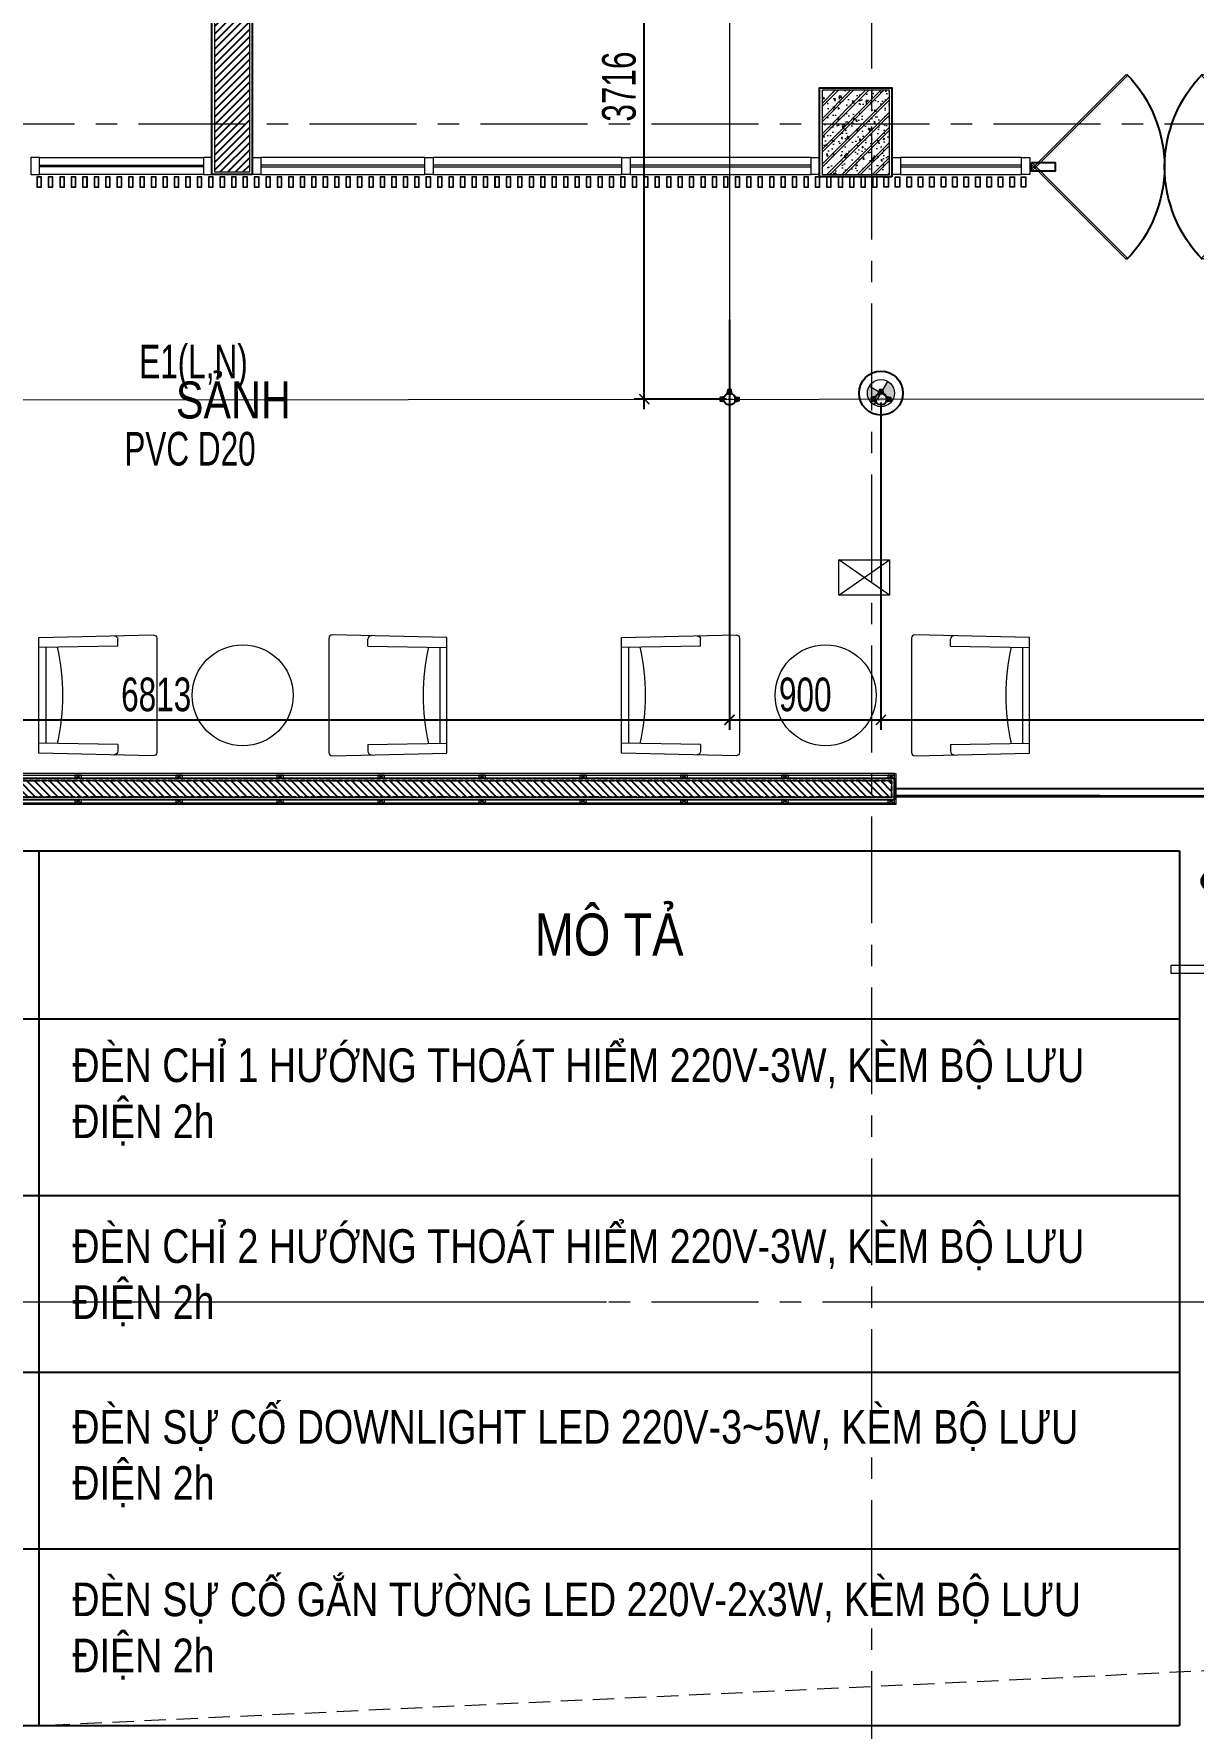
# Model space of a CAD drawing. Header units: millimetres. Extents: x -343543 to 400519, y -115663 to 104219.
# Drawn here: x -162511 to -155624, y -49534 to -39465 of the extents above; entities that cross this region are included whole.
import ezdxf
from ezdxf.xclip import XClip

# ---------------------------------------------------------------- set-up
doc = ezdxf.new("R2010")
doc.units = ezdxf.units.MM
doc.header["$XCLIPFRAME"] = 0
for name, pattern in [('XREF MAT BANG TUONG XAY$0$01.Xref _MB T2-Mai$0$$0$HIDDEN', [9.525, 6.35, -3.175]), ('XREF MAT BANG TUONG XAY$0$01.Xref _MB T2-Mai$0$HIDDEN', [9.525, 6.35, -3.175]), ('XREF MAT BANG TUONG XAY$0$CENTER', [50.8, 31.75, -6.35, 6.35, -6.35]), ('XREF MAT BANG TUONG XAY$0$HIDDEN', [0.375, 0.25, -0.125])]:
    doc.linetypes.add(name, pattern=pattern)
doc.layers.get('0').update_dxf_attribs({"color": 231, "lineweight": 0})
doc.layers.get('DefPoints').update_dxf_attribs({"color": 191})
for name, color, linetype, lineweight in [('1-INNO-E-Emergency', 1, 'EME', 5), ('A-PATT', 252, 'Continuous', 9), ('A-SYMBOLS', 10, 'Continuous', 13), ('kata_dim', 231, 'Continuous', 0), ('SME-E-COND-LTG', 51, 'Continuous', 18), ('SME-E-LTG-TEXT', 53, 'Continuous', 18), ('TEXT DIEN', 3, 'Continuous', 18), ('XREF MAT BANG TUONG XAY$0$$0$A-FINE', 8, 'Continuous', 25), ('XREF MAT BANG TUONG XAY$0$$1$A-TEXT', 8, 'Continuous', 25), ('XREF MAT BANG TUONG XAY$0$01.Xref _MB T1$0$A-WALL-INT', 8, 'Continuous', 9), ('XREF MAT BANG TUONG XAY$0$01.Xref _MB T2-Mai$0$$0$A-DOOR', 8, 'Continuous', 9), ('XREF MAT BANG TUONG XAY$0$01.Xref _MB T2-Mai$0$$0$A-HIDD', 8, 'XREF MAT BANG TUONG XAY$0$01.Xref _MB T2-Mai$0$$0$HIDDEN', 9), ('XREF MAT BANG TUONG XAY$0$01.Xref _MB T2-Mai$0$A-FURN', 8, 'Continuous', 5), ('XREF MAT BANG TUONG XAY$0$01.Xref _MB T2-Mai$0$A-HIDD', 8, 'XREF MAT BANG TUONG XAY$0$01.Xref _MB T2-Mai$0$HIDDEN', 9), ('XREF MAT BANG TUONG XAY$0$01.Xref _MB T2-Mai$0$A-PATT', 8, 'Continuous', 9), ('XREF MAT BANG TUONG XAY$0$01.Xref _MB T2-Mai$0$A-SYMBOLS', 8, 'Continuous', 13), ('XREF MAT BANG TUONG XAY$0$A-GRID', 8, 'XREF MAT BANG TUONG XAY$0$CENTER', 15), ('XREF MAT BANG TUONG XAY$0$A-WALL-INT', 8, 'Continuous', 9), ('XREF MAT BANG TUONG XAY$0$xref_IKIGAI_Cot$0$A-FNSH', 8, 'Continuous', 9), ('XREF MAT BANG TUONG XAY$0$xref_IKIGAI_Cot$0$A-PATT', 8, 'Continuous', 5)]:
    doc.layers.add(name, color=color, linetype=linetype, lineweight=lineweight)
for name, color, linetype in [('A-TEXT', 255, 'Continuous'), ('XREF MAT BANG TUONG XAY$0$A-FNSH', 8, 'Continuous'), ('XREF MAT BANG TUONG XAY$0$A-FURN', 8, 'Continuous'), ('XREF MAT BANG TUONG XAY$0$A-HIDD', 8, 'XREF MAT BANG TUONG XAY$0$HIDDEN'), ('XREF MAT BANG TUONG XAY$0$A-PATT', 8, 'Continuous'), ('ống ghen', 6, 'Continuous')]:
    doc.layers.add(name, color=color, linetype=linetype)
doc.styles.add('ROMANS1', font='vntimeh.shx', dxfattribs={"width": 0.8, "bigfont": 'bigfont.shx'})
doc.styles.add('ROMANSssss', font='vntimeh.shx', dxfattribs={"width": 0.7})
doc.styles.add('SM-DIMTEXT', font='SME.shx', dxfattribs={"width": 0.7})
doc.styles.add('SME-TEXT', font='sme.shx', dxfattribs={"width": 0.7})
doc.styles.add('VTK_Arial', font='arial.ttf', dxfattribs={"width": 0.8})
doc.styles.add('XREF MAT BANG TUONG XAY$0$Arial', font='arial.ttf', dxfattribs={"width": 0.8})
doc.linetypes.add('EME', pattern='A,2463.214661,-165.6529,["E",ROMANSssss,S=300,R=360,X=0,Y=-153.361507],-321.423057,2528.257516', length=5478.548134)
doc.dimstyles.new('SDIM-100', dxfattribs={"dimscale": 100, "dimtxt": 2, "dimasz": 0.6, "dimexe": 0.6, "dimexo": 0.2, "dimgap": 0.5, "dimtad": 1, "dimdec": 0, "dimzin": 12, "dimtxsty": 'SM-DIMTEXT', "dimblk": 'ARCHTICK', "dimblk1": 'ARCHTICK', "dimblk2": 'ARCHTICK', "dimcen": 0.12, "dimdle": 0.6, "dimclrd": 7, "dimclre": 8, "dimadec": 0, "dimazin": 3, "dimtfac": 2, "dimtix": 1, "dimtmove": 1, "dimatfit": 3, "dimfxl": 1, "dimtzin": 0, "dimarcsym": 1})

# ---------------------------------------------------------------- blocks, each defined once
blk = doc.blocks.new('XREF MAT BANG TUONG XAY$0$xref_IKIGAI_Cot')
at = {"layer": 'XREF MAT BANG TUONG XAY$0$xref_IKIGAI_Cot$0$A-PATT'}
h = blk.add_hatch(dxfattribs=at)
h.set_pattern_fill('BT-01', color=8, scale=15, angle=180, pattern_type=2)
h.set_pattern_definition([(230, (23725, -40080), (-107.59, 9.413), [11.25, -123.75]), (175, (23725, -40080), (20.813, -112.83), [9, -99]), (280.45, (23716.04, -40079.22), (-86.776, -103.416), [9.56, -105.171]), (226.184, (23725, -40110), (-160.086, 24.83), [16.875, -185.625]), (276.636, (23711.66, -40107.93), (-140.2, -146.12), [14.34, -157.757]), (171.184, (23725, -40110), (-140.2, -146.12), [13.5, -148.5]), (201, (23710, -40102.5), (-89.536, 60.393), [11.25, -123.75]), (146, (23710, -40102.5), (-36.497, -108.773), [9, -99]), (251.45, (23702.54, -40097.47), (-126.033, -48.38), [9.56, -105.171]), (217.5, (23725, -40080), (-1.824, -49.934), [0, -97.8, 0, -100.5, 0, -99.375]), (187.5, (23725, -40080), (-39.4604, -59.162), [0, -57.3, 0, -95.55, 0, -37.875]), (147.5, (23758.45, -40080), (-80.0734, 3.3832), [0, -37.5, 0, -117, 0, -155.25]), (137.5, (23773.45, -40080), (-87.478, -15.016), [0, -48.75, 0, -77.7, 0, -110.25]), (225, (23725, -40080), (45.078, -45.078), []), (225, (23725, -40098.375), (45.078, -45.078), [])])
h.paths.add_polyline_path([(23905, -39800), (23505, -39800), (23505, -40300), (23905, -40300)])
at = {"layer": 'XREF MAT BANG TUONG XAY$0$A-GRID', "color": 8, "ltscale": 20}
for points in [[(23800, -53895), (23800, -27075.6)], [(-2907.5, -40000), (42750, -40000)], [(-2907.5, -44000), (42750, -44000)], [(-2907.5, -47000), (42750, -47000)]]:
    blk.add_lwpolyline(points, dxfattribs=at)
at = {"layer": 'XREF MAT BANG TUONG XAY$0$xref_IKIGAI_Cot$0$A-FNSH', "color": 8}
for p, q in [((23905, -42800), (23605, -42590)), ((23605, -42800), (23905, -42590))]:
    blk.add_line(p, q, dxfattribs=at)
for points in [[(23905, -39800), (23505, -39800), (23505, -40300), (23905, -40300)], [(23905, -42800), (23605, -42800), (23605, -42590), (23905, -42590)]]:
    blk.add_lwpolyline(points, close=True, dxfattribs=at)
blk = doc.blocks.new('XREF MAT BANG TUONG XAY$0$01.Xref _MB T2-Mai$0$thang bo T2')
at = {"layer": 'XREF MAT BANG TUONG XAY$0$01.Xref _MB T2-Mai$0$A-PATT'}
h = blk.add_hatch(color=8, dxfattribs=at)
h.dxf.hatch_style = 1
edge = h.paths.add_edge_path()
edge.add_arc((5250, -400), 50, 0, 360)
at = {"layer": 'XREF MAT BANG TUONG XAY$0$01.Xref _MB T2-Mai$0$A-FURN', "color": 8}
for p, q in [((1050, 1220), (-50, 1220)), ((-50, 1220), (-50, 400)), ((0, 1220), (0, -950)), ((1050, 1220), (1050, 100)), ((1050, 940), (0, 940)), ((1050, 660), (0, 660)), ((1050, 380), (0, 380)), ((-50, 0), (-50, -950)), ((1050, 100), (0, 100))]:
    blk.add_line(p, q, dxfattribs=at)
at = {"layer": 'XREF MAT BANG TUONG XAY$0$01.Xref _MB T2-Mai$0$A-FURN', "color": 8, "elevation": 0}
for points in [[(1050, -900), (1050, 100)], [(5250, -900), (5250, 100), (1050, 100)], [(1330, -900), (1330, 100)], [(1610, -900), (1610, 100)], [(1890, -900), (1890, 100)], [(2170, -900), (2170, 100)], [(3010, -900), (3010, 100)], [(3290, -900), (3290, 100)], [(3570, -900), (3570, 100)], [(3850, -900), (3850, 100)], [(4130, -900), (4130, 100)], [(4410, -900), (4410, 100)], [(4690, -900), (4690, 100)], [(4970, -900), (4970, 100)], [(-190, -950), (5475, -950), (5475, -900), (0, -900)]]:
    blk.add_lwpolyline(points, dxfattribs=at)
at = {"layer": 'XREF MAT BANG TUONG XAY$0$01.Xref _MB T2-Mai$0$A-PATT', "color": 8, "ltscale": 500}
blk.add_circle((5250, -400), 50, dxfattribs=at)
at = {"layer": 'XREF MAT BANG TUONG XAY$0$01.Xref _MB T2-Mai$0$A-SYMBOLS', "color": 8, "ltscale": 500, "elevation": 0}
for points in [[(0, 940), (525, 1220), (1050, 940)], [(5250, -400), (525, -400), (525, 1220)]]:
    blk.add_lwpolyline(points, dxfattribs=at)
blk = doc.blocks.new('XREF MAT BANG TUONG XAY$0$NDFGNBV')
at = {"layer": 'XREF MAT BANG TUONG XAY$0$01.Xref _MB T1$0$A-WALL-INT', "color": 8}
blk.add_lwpolyline([(-20, -10), (20, -10), (20, 10), (-20, 10)], close=True, dxfattribs=at)
for points in [[(-20, 10), (20, -10)], [(20, 10), (-20, -10)]]:
    blk.add_lwpolyline(points, dxfattribs=at)
blk = doc.blocks.new('XREF MAT BANG TUONG XAY$0$nnnbvnfg')
at = {"layer": 'XREF MAT BANG TUONG XAY$0$01.Xref _MB T1$0$A-WALL-INT', "color": 8}
for points in [[(-14, -30), (14, -30), (14, 30), (-14, 30)], [(-12, -28), (12, -28), (12, 28), (-12, 28)]]:
    blk.add_lwpolyline(points, close=True, dxfattribs=at)
blk = doc.blocks.new('XREF MAT BANG TUONG XAY$0$nnrgnbnnrg')
at = {"layer": 'XREF MAT BANG TUONG XAY$0$01.Xref _MB T2-Mai$0$$0$A-DOOR', "color": 8}
for points in [[(-781, -163), (-215, 403), (-208, 396), (-774, -170)], [(809, -163), (243, 403), (236, 396), (802, -170)], [(-5636, -190), (-5586, -190), (-5586, -90), (-5636, -90)], [(-5586, -90), (-4436, -90), (-4436, -190), (-5586, -190)], [(-4436, -190), (-4386, -190), (-4386, -90), (-4436, -90)], [(-4386, -90), (-3236, -90), (-3236, -190), (-4386, -190)], [(-3236, -190), (-3186, -190), (-3186, -90), (-3236, -90)], [(-3186, -90), (-2036, -90), (-2036, -190), (-3186, -190)], [(-2036, -190), (-1986, -190), (-1986, -90), (-2036, -90)], [(-1986, -90), (-836, -90), (-836, -190), (-1986, -190)], [(-836, -190), (-786, -190), (-786, -90), (-836, -90)], [(814, -190), (864, -190), (864, -90), (814, -90)], [(864, -90), (1584, -90), (1584, -190), (864, -190)], [(1584, -190), (1634, -190), (1634, -90), (1584, -90)], [(-5586, -135), (-4436, -135), (-4436, -145), (-5586, -145)], [(-4386, -135), (-3236, -135), (-3236, -145), (-4386, -145)], [(-3186, -135), (-2036, -135), (-2036, -145), (-3186, -145)], [(-1986, -135), (-836, -135), (-836, -145), (-1986, -145)], [(-781, -127), (-215, -693), (-208, -686), (-774, -120)], [(809, -127), (243, -693), (236, -686), (802, -120)], [(864, -135), (1584, -135), (1584, -145), (864, -145)]]:
    blk.add_lwpolyline(points, close=True, dxfattribs=at)
at = {"layer": 'XREF MAT BANG TUONG XAY$0$A-FURN', "color": 8}
for points in [[(-776, -120), (-635, -120), (-635, -170), (-776, -170)], [(804, -120), (664, -120), (664, -170), (804, -170)]]:
    blk.add_lwpolyline(points, close=True, dxfattribs=at)
blk.add_circle((-756, -145), 10, dxfattribs=at)
for centre, start, end in [((-786, -150), 0.3581, 44.092), ((814, -150), 135.908, 179.6419), ((-786, -140), 315.908, 359.6419), ((814, -140), 180.3581, 224.092)]:
    blk.add_arc(centre, 800, start, end, dxfattribs=at)
blk = doc.blocks.new('*U259')
at = {"layer": 'XREF MAT BANG TUONG XAY$0$A-PATT'}
h = blk.add_hatch(dxfattribs=at)
h.set_pattern_fill('ANSI31', color=8, scale=10)
h.set_pattern_definition([(45, (45121.79, -11293.564), (-22.45064, 22.45064), [])])
h.paths.add_polyline_path([(-39, 48), (9636, 48), (9636, -162), (-39, -162)])
at = {"layer": 'XREF MAT BANG TUONG XAY$0$A-WALL-INT', "color": 8}
blk.add_lwpolyline([(-39, 48), (9636, 48), (9636, -162), (-39, -162)], close=True, dxfattribs=at)
blk = doc.blocks.new('*U261')
at = {"layer": 'XREF MAT BANG TUONG XAY$0$A-PATT'}
h = blk.add_hatch(dxfattribs=at)
h.set_pattern_fill('ANSI31', color=8, scale=10)
h.set_pattern_definition([(45, (43286.782, -11178.564), (-22.45064, 22.45064), [])])
h.paths.add_polyline_path([(-39, 48), (7801, 48), (7801, -48), (-39, -48)])
at = {"layer": 'XREF MAT BANG TUONG XAY$0$A-WALL-INT', "color": 8}
blk.add_lwpolyline([(-39, 48), (7801, 48), (7801, -48), (-39, -48)], close=True, dxfattribs=at)
blk = doc.blocks.new('XREF MAT BANG NOI THAT$0$YLD.Studio-05-90')
at = {"color": 8}
for p, q in [((-293, 231), (-284, 700)), ((-285, 659), (285, 659)), ((292, 231), (284, 700)), ((-293, 231), (-333, 231)), ((292, 231), (332, 231))]:
    blk.add_line(p, q, dxfattribs=at)
blk.add_lwpolyline([(-340, 0), (340, 0, 0.420818), (360, 20), (344, 700), (-344, 700), (-360, 20, 0.420818)], format="xyb", close=True, dxfattribs=at)
for centre, radius, start, end in [((0, 1880), 1320, 257.4725, 282.5152), ((-332, 253), 22.1, 178.8252, 267.0109), ((331, 253), 22.1, 272.9891, 1.1748)]:
    blk.add_arc(centre, radius, start, end, dxfattribs=at)
blk = doc.blocks.new('XREF MAT BANG NOI THAT')
at = {"color": 8}
for centre in [(20063, -43396), (23526, -43396)]:
    blk.add_circle(centre, 300, dxfattribs=at)
at = {"color": 8, "xscale": -1.000000000000001, "rotation": 90}
for p in [(19552, -43396), (23014, -43396)]:
    blk.add_blockref('XREF MAT BANG NOI THAT$0$YLD.Studio-05-90', p, dxfattribs=at)
at = {"color": 8, "rotation": 270}
for p in [(20575, -43396), (24037, -43396)]:
    blk.add_blockref('XREF MAT BANG NOI THAT$0$YLD.Studio-05-90', p, dxfattribs=at)
blk = doc.blocks.new('01.Xref _MB T1')
at = {"layer": 'XREF MAT BANG TUONG XAY$0$$0$A-FINE', "color": 8, "elevation": 0}
blk.add_lwpolyline([(23943.99202, -43990.36564), (30004.99214, -44000.00001), (30004.99252, -42880.00008), (31104.99054, -42880.00008), (31104.99214, -43685.00003)], dxfattribs=at)
at = {"layer": 'XREF MAT BANG TUONG XAY$0$01.Xref _MB T1$0$A-WALL-INT', "color": 8}
for points in [[(16064.9994, -43870.00001), (23934.99202, -43870.00001), (23934.99202, -43861.00001), (16064.9994, -43861.00001)], [(23934.99202, -44044.00001), (23934.99202, -43861.00001), (23943.99202, -43861.00001), (23943.99202, -44044.00001)], [(16064.9994, -44035.00001), (23934.99202, -44035.00001), (23934.99202, -44044.00001), (16064.9994, -44044.00001)]]:
    blk.add_lwpolyline(points, close=True, dxfattribs=at)
at = {"layer": 'XREF MAT BANG TUONG XAY$0$01.Xref _MB T2-Mai$0$$0$A-DOOR', "color": 8}
for points in [[(18804.99078, -40300.00001), (18854.99078, -40300.00001), (18854.99078, -40200.00001), (18804.99078, -40200.00001)], [(18854.99078, -40200.00001), (19829.99048, -40200.00001), (19829.99048, -40300.00001), (18854.99078, -40300.00001)], [(18854.99078, -40245.00001), (19829.99048, -40245.00001), (19829.99048, -40255.00001), (18854.99078, -40255.00001)], [(19829.99048, -40300.00001), (19879.99048, -40300.00001), (19879.99048, -40200.00001), (19829.99048, -40200.00001)], [(20169.99048, -40300.00001), (20119.99048, -40300.00001), (20119.99048, -40200.00001), (20169.99048, -40200.00001)], [(21144.99017, -40200.00001), (20169.99048, -40200.00001), (20169.99048, -40300.00001), (21144.99017, -40300.00001)], [(21144.99017, -40245.00001), (20169.99048, -40245.00001), (20169.99048, -40255.00001), (21144.99017, -40255.00001)], [(21194.99017, -40300.00001), (21144.99017, -40300.00001), (21144.99017, -40200.00001), (21194.99017, -40200.00001)], [(22314.99017, -40200.00001), (21194.99017, -40200.00001), (21194.99017, -40300.00001), (22314.99017, -40300.00001)], [(22314.99017, -40245.00001), (21194.99017, -40245.00001), (21194.99017, -40255.00001), (22314.99017, -40255.00001)], [(22364.99017, -40300.00001), (22314.99017, -40300.00001), (22314.99017, -40200.00001), (22364.99017, -40200.00001)], [(23439.99017, -40200.00001), (22364.99017, -40200.00001), (22364.99017, -40300.00001), (23439.99017, -40300.00001)], [(23439.99017, -40245.00001), (22364.99017, -40245.00001), (22364.99017, -40255.00001), (23439.99017, -40255.00001)], [(23489.99017, -40300.00001), (23439.99017, -40300.00001), (23439.99017, -40200.00001), (23489.99017, -40200.00001)]]:
    blk.add_lwpolyline(points, close=True, dxfattribs=at)
at = {"layer": 'XREF MAT BANG TUONG XAY$0$01.Xref _MB T2-Mai$0$$0$A-HIDD', "color": 8, "ltscale": 20}
blk.add_lwpolyline([(8633.32078, -49999.99995), (28100.18118, -49083.66006), (31366.67167, -46045.00084)], dxfattribs=at)
at = {"layer": 'XREF MAT BANG TUONG XAY$0$01.Xref _MB T2-Mai$0$A-HIDD', "color": 8, "ltscale": 500}
blk.add_lwpolyline([(0.00011, -47000.00005), (39999.99073, -47000.00005), (39999.99073, -30600.00246), (0.00011, -30600.00246)], close=True, dxfattribs=at)
at = {"layer": 'XREF MAT BANG TUONG XAY$0$A-FNSH', "color": 8}
for points in [[(20119.99048, -40300.00001), (19879.99048, -40300.00001), (19879.99048, -30594.9999), (20119.99047, -30594.9999)], [(23919.99208, -40315.00001), (23489.99208, -40315.00001), (23489.99208, -39785.00001), (23919.99208, -39785.00001)]]:
    blk.add_lwpolyline(points, close=True, dxfattribs=at)
at = {"layer": 'XREF MAT BANG TUONG XAY$0$A-FURN', "color": 8}
blk.add_lwpolyline([(16064.9994, -44015.00001), (23934.99202, -44015.00001), (23934.99202, -43890.00001), (16064.9994, -43890.00001)], close=True, dxfattribs=at)
at = {"layer": 'XREF MAT BANG TUONG XAY$0$A-FURN', "color": 8, "elevation": 0}
blk.add_lwpolyline([(23934.99202, -43950.00055), (30004.99214, -43950.00055), (30004.99214, -44000.00055), (23943.99202, -44000.00055), (23943.99202, -43950.00055)], dxfattribs=at)
at = {"layer": 'XREF MAT BANG TUONG XAY$0$A-HIDD', "color": 8, "ltscale": 100}
blk.add_lwpolyline([(16079.9994, -44000.00001), (23919.99202, -44000.00001), (23919.99202, -43905.00001), (16079.9994, -43905.00001)], close=True, dxfattribs=at)
at = {"color": 8}
ref = blk.add_blockref('XREF MAT BANG TUONG XAY$0$xref_IKIGAI_Cot', (-0.00927, -0.00001), dxfattribs=at)
XClip(ref).set_block_clipping_path([(-5181.1494167775, -58156.1251844964), (44638.3275875031, -24933.2650512661)])
at = {"layer": 'XREF MAT BANG TUONG XAY$0$01.Xref _MB T2-Mai$0$A-SYMBOLS', "color": 8, "xscale": -1}
blk.add_blockref('XREF MAT BANG TUONG XAY$0$01.Xref _MB T2-Mai$0$thang bo T2', (31054.99214, -44100), dxfattribs=at)
at = {"layer": 'XREF MAT BANG TUONG XAY$0$A-FURN', "color": 8, "xscale": -1, "rotation": 270}
blk.add_blockref('*U259', (20057.49048, -40246.30159), dxfattribs=at)
at = {"layer": 'XREF MAT BANG TUONG XAY$0$A-FURN', "color": 8, "xscale": -1}
for name, p in [('XREF MAT BANG TUONG XAY$0$nnrgnbnnrg', (25554.16454, -40110.00001)), ('XREF MAT BANG TUONG XAY$0$nnnbvnfg', (23885.99078, -40345.00001)), ('XREF MAT BANG TUONG XAY$0$nnnbvnfg', (23953.99078, -40345.00001)), ('XREF MAT BANG TUONG XAY$0$nnnbvnfg', (24021.99078, -40345.00001)), ('XREF MAT BANG TUONG XAY$0$nnnbvnfg', (24089.99078, -40345.00001)), ('XREF MAT BANG TUONG XAY$0$nnnbvnfg', (24157.99078, -40345.00001)), ('XREF MAT BANG TUONG XAY$0$nnnbvnfg', (24225.99078, -40345.00001)), ('XREF MAT BANG TUONG XAY$0$nnnbvnfg', (24293.99078, -40345.00001)), ('XREF MAT BANG TUONG XAY$0$nnnbvnfg', (24361.99078, -40345.00001)), ('XREF MAT BANG TUONG XAY$0$nnnbvnfg', (24429.99078, -40345.00001)), ('XREF MAT BANG TUONG XAY$0$nnnbvnfg', (24497.99078, -40345.00001)), ('XREF MAT BANG TUONG XAY$0$nnnbvnfg', (24565.99078, -40345.00001)), ('XREF MAT BANG TUONG XAY$0$nnnbvnfg', (24633.99078, -40345.00001)), ('XREF MAT BANG TUONG XAY$0$nnnbvnfg', (24701.99078, -40345.00001)), ('*U261', (23881.29371, -43952.50001))]:
    blk.add_blockref(name, p, dxfattribs=at)
at = {"layer": 'XREF MAT BANG TUONG XAY$0$A-FURN', "color": 8}
for name, p in [('XREF MAT BANG TUONG XAY$0$nnnbvnfg', (18853.99078, -40345.00001)), ('XREF MAT BANG TUONG XAY$0$nnnbvnfg', (18921.99078, -40345.00001)), ('XREF MAT BANG TUONG XAY$0$nnnbvnfg', (18989.99078, -40345.00001)), ('XREF MAT BANG TUONG XAY$0$nnnbvnfg', (19057.99078, -40345.00001)), ('XREF MAT BANG TUONG XAY$0$nnnbvnfg', (19125.99078, -40345.00001)), ('XREF MAT BANG TUONG XAY$0$nnnbvnfg', (19193.99078, -40345.00001)), ('XREF MAT BANG TUONG XAY$0$nnnbvnfg', (19261.99078, -40345.00001)), ('XREF MAT BANG TUONG XAY$0$nnnbvnfg', (19329.99078, -40345.00001)), ('XREF MAT BANG TUONG XAY$0$nnnbvnfg', (19397.99078, -40345.00001)), ('XREF MAT BANG TUONG XAY$0$nnnbvnfg', (19465.99078, -40345.00001)), ('XREF MAT BANG TUONG XAY$0$nnnbvnfg', (19533.99078, -40345.00001)), ('XREF MAT BANG TUONG XAY$0$nnnbvnfg', (19533.99078, -40345.00001)), ('XREF MAT BANG TUONG XAY$0$nnnbvnfg', (19601.99078, -40345.00001)), ('XREF MAT BANG TUONG XAY$0$nnnbvnfg', (19669.99078, -40345.00001)), ('XREF MAT BANG TUONG XAY$0$nnnbvnfg', (19737.99078, -40345.00001)), ('XREF MAT BANG TUONG XAY$0$nnnbvnfg', (19805.99078, -40345.00001)), ('XREF MAT BANG TUONG XAY$0$nnnbvnfg', (19873.99078, -40345.00001)), ('XREF MAT BANG TUONG XAY$0$nnnbvnfg', (19941.99078, -40345.00001)), ('XREF MAT BANG TUONG XAY$0$nnnbvnfg', (20009.99078, -40345.00001)), ('XREF MAT BANG TUONG XAY$0$nnnbvnfg', (20077.99078, -40345.00001)), ('XREF MAT BANG TUONG XAY$0$nnnbvnfg', (20145.99078, -40345.00001)), ('XREF MAT BANG TUONG XAY$0$nnnbvnfg', (20213.99078, -40345.00001)), ('XREF MAT BANG TUONG XAY$0$nnnbvnfg', (20281.99078, -40345.00001)), ('XREF MAT BANG TUONG XAY$0$nnnbvnfg', (20349.99078, -40345.00001)), ('XREF MAT BANG TUONG XAY$0$nnnbvnfg', (20417.99078, -40345.00001)), ('XREF MAT BANG TUONG XAY$0$nnnbvnfg', (20485.99078, -40345.00001)), ('XREF MAT BANG TUONG XAY$0$nnnbvnfg', (20553.99078, -40345.00001)), ('XREF MAT BANG TUONG XAY$0$nnnbvnfg', (20621.99078, -40345.00001)), ('XREF MAT BANG TUONG XAY$0$nnnbvnfg', (20689.99078, -40345.00001)), ('XREF MAT BANG TUONG XAY$0$nnnbvnfg', (20757.99078, -40345.00001)), ('XREF MAT BANG TUONG XAY$0$nnnbvnfg', (20825.99078, -40345.00001)), ('XREF MAT BANG TUONG XAY$0$nnnbvnfg', (20893.99078, -40345.00001)), ('XREF MAT BANG TUONG XAY$0$nnnbvnfg', (20961.99078, -40345.00001)), ('XREF MAT BANG TUONG XAY$0$nnnbvnfg', (21029.99078, -40345.00001)), ('XREF MAT BANG TUONG XAY$0$nnnbvnfg', (21097.99078, -40345.00001)), ('XREF MAT BANG TUONG XAY$0$nnnbvnfg', (21165.99078, -40345.00001)), ('XREF MAT BANG TUONG XAY$0$nnnbvnfg', (21233.99078, -40345.00001)), ('XREF MAT BANG TUONG XAY$0$nnnbvnfg', (21301.99078, -40345.00001)), ('XREF MAT BANG TUONG XAY$0$nnnbvnfg', (21301.99078, -40345.00001)), ('XREF MAT BANG TUONG XAY$0$nnnbvnfg', (21369.99078, -40345.00001)), ('XREF MAT BANG TUONG XAY$0$nnnbvnfg', (21437.99078, -40345.00001)), ('XREF MAT BANG TUONG XAY$0$nnnbvnfg', (21505.99078, -40345.00001)), ('XREF MAT BANG TUONG XAY$0$nnnbvnfg', (21573.99078, -40345.00001)), ('XREF MAT BANG TUONG XAY$0$nnnbvnfg', (21641.99078, -40345.00001)), ('XREF MAT BANG TUONG XAY$0$nnnbvnfg', (21709.99078, -40345.00001)), ('XREF MAT BANG TUONG XAY$0$nnnbvnfg', (21777.99078, -40345.00001)), ('XREF MAT BANG TUONG XAY$0$nnnbvnfg', (21845.99078, -40345.00001)), ('XREF MAT BANG TUONG XAY$0$nnnbvnfg', (21913.99078, -40345.00001)), ('XREF MAT BANG TUONG XAY$0$nnnbvnfg', (21981.99078, -40345.00001)), ('XREF MAT BANG TUONG XAY$0$nnnbvnfg', (22049.99078, -40345.00001)), ('XREF MAT BANG TUONG XAY$0$nnnbvnfg', (22117.99078, -40345.00001)), ('XREF MAT BANG TUONG XAY$0$nnnbvnfg', (22185.99078, -40345.00001)), ('XREF MAT BANG TUONG XAY$0$nnnbvnfg', (22253.99078, -40345.00001)), ('XREF MAT BANG TUONG XAY$0$nnnbvnfg', (22321.99078, -40345.00001)), ('XREF MAT BANG TUONG XAY$0$nnnbvnfg', (22389.99078, -40345.00001)), ('XREF MAT BANG TUONG XAY$0$nnnbvnfg', (22457.99078, -40345.00001)), ('XREF MAT BANG TUONG XAY$0$nnnbvnfg', (22525.99078, -40345.00001)), ('XREF MAT BANG TUONG XAY$0$nnnbvnfg', (22593.99078, -40345.00001)), ('XREF MAT BANG TUONG XAY$0$nnnbvnfg', (22661.99078, -40345.00001)), ('XREF MAT BANG TUONG XAY$0$nnnbvnfg', (22729.99078, -40345.00001)), ('XREF MAT BANG TUONG XAY$0$nnnbvnfg', (22797.99078, -40345.00001)), ('XREF MAT BANG TUONG XAY$0$nnnbvnfg', (22865.99078, -40345.00001)), ('XREF MAT BANG TUONG XAY$0$nnnbvnfg', (22933.99078, -40345.00001)), ('XREF MAT BANG TUONG XAY$0$nnnbvnfg', (23001.99078, -40345.00001)), ('XREF MAT BANG TUONG XAY$0$nnnbvnfg', (23069.99078, -40345.00001)), ('XREF MAT BANG TUONG XAY$0$nnnbvnfg', (23069.99078, -40345.00001)), ('XREF MAT BANG TUONG XAY$0$nnnbvnfg', (23137.99078, -40345.00001)), ('XREF MAT BANG TUONG XAY$0$nnnbvnfg', (23205.99078, -40345.00001)), ('XREF MAT BANG TUONG XAY$0$nnnbvnfg', (23273.99078, -40345.00001)), ('XREF MAT BANG TUONG XAY$0$nnnbvnfg', (23341.99078, -40345.00001)), ('XREF MAT BANG TUONG XAY$0$nnnbvnfg', (23409.99078, -40345.00001)), ('XREF MAT BANG TUONG XAY$0$nnnbvnfg', (23477.99078, -40345.00001)), ('XREF MAT BANG TUONG XAY$0$nnnbvnfg', (23545.99078, -40345.00001)), ('XREF MAT BANG TUONG XAY$0$nnnbvnfg', (23613.99078, -40345.00001)), ('XREF MAT BANG TUONG XAY$0$nnnbvnfg', (23681.99078, -40345.00001)), ('XREF MAT BANG TUONG XAY$0$nnnbvnfg', (23749.99078, -40345.00001)), ('XREF MAT BANG TUONG XAY$0$nnnbvnfg', (23817.99078, -40345.00001)), ('XREF MAT BANG TUONG XAY$0$NDFGNBV', (19084.9994, -43880.00001)), ('XREF MAT BANG TUONG XAY$0$NDFGNBV', (19684.9994, -43880.00001)), ('XREF MAT BANG TUONG XAY$0$NDFGNBV', (20284.9994, -43880.00001)), ('XREF MAT BANG TUONG XAY$0$NDFGNBV', (20884.9994, -43880.00001)), ('XREF MAT BANG TUONG XAY$0$NDFGNBV', (21484.9994, -43880.00001)), ('XREF MAT BANG TUONG XAY$0$NDFGNBV', (22084.9994, -43880.00001)), ('XREF MAT BANG TUONG XAY$0$NDFGNBV', (22684.9994, -43880.00001)), ('XREF MAT BANG TUONG XAY$0$NDFGNBV', (23284.9994, -43880.00001)), ('XREF MAT BANG TUONG XAY$0$NDFGNBV', (23914.99202, -43880.00001)), ('XREF MAT BANG TUONG XAY$0$NDFGNBV', (19084.9994, -44025.00001)), ('XREF MAT BANG TUONG XAY$0$NDFGNBV', (19684.9994, -44025.00001)), ('XREF MAT BANG TUONG XAY$0$NDFGNBV', (20284.9994, -44025.00001)), ('XREF MAT BANG TUONG XAY$0$NDFGNBV', (20884.9994, -44025.00001)), ('XREF MAT BANG TUONG XAY$0$NDFGNBV', (21484.9994, -44025.00001)), ('XREF MAT BANG TUONG XAY$0$NDFGNBV', (22084.9994, -44025.00001)), ('XREF MAT BANG TUONG XAY$0$NDFGNBV', (22684.9994, -44025.00001)), ('XREF MAT BANG TUONG XAY$0$NDFGNBV', (23284.9994, -44025.00001)), ('XREF MAT BANG TUONG XAY$0$NDFGNBV', (23914.99202, -44025.00001))]:
    blk.add_blockref(name, p, dxfattribs=at)
at = {"layer": 'XREF MAT BANG TUONG XAY$0$$1$A-TEXT', "color": 8, "style": 'XREF MAT BANG TUONG XAY$0$Arial', "width": 0.8}
blk.add_text('SẢNH', height=220, dxfattribs=at).set_placement((19665.99568, -41750.49855))
at = {"layer": 'A-PATT', "color": 8}
blk.add_blockref('XREF MAT BANG NOI THAT', (0, 0), dxfattribs=at)
blk = doc.blocks.new('Den downligh su co')
at = {"layer": '1-INNO-E-Emergency'}
h = blk.add_hatch(color=1, dxfattribs=at)
h.dxf.hatch_style = 1
h.paths.add_polyline_path([(-51.3, 51.3), (0, 0), (51.3, 51.3, 0.414214)])
h.paths.add_polyline_path([(0, 0), (-51.3, -51.3, 0.414214), (51.3, -51.3)])
at = {"layer": '1-INNO-E-Emergency', "color": 1}
for points in [[(-51.3, 51.3), (51.3, -51.3)], [(-51.3, -51.3), (51.3, 51.3)]]:
    blk.add_lwpolyline(points, dxfattribs=at)
blk.add_circle((0, 0), 72.5, dxfattribs=at)
at = {"layer": 'DefPoints', "ltscale": 5}
blk.add_circle((0, 0), 117.2, dxfattribs=at)
blk = doc.blocks.new('c3-20')
at = {"layer": 'ống ghen', "ltscale": 30}
for points in [[(5338960, -3869072), (5338965, -3869054)], [(5338989, -3869072), (5338985, -3869054)], [(5338943, -3869089), (5338925, -3869094)], [(5338943, -3869119), (5338925, -3869114)], [(5339006, -3869089), (5339025, -3869094)], [(5339006, -3869119), (5339025, -3869114)]]:
    blk.add_lwpolyline(points, dxfattribs=at)
for points in [[(5338985, -3869071), (5338985, -3869048), (5338965, -3869048), (5338965, -3869071)], [(5338975, -3869069), (5338975, -3869057), (5338974, -3869057), (5338974, -3869069)], [(5338941, -3869094), (5338919, -3869094), (5338919, -3869114), (5338941, -3869114)], [(5338940, -3869103), (5338928, -3869103), (5338928, -3869105), (5338940, -3869105)], [(5339008, -3869094), (5339031, -3869094), (5339031, -3869114), (5339008, -3869114)], [(5339010, -3869103), (5339022, -3869103), (5339022, -3869105), (5339010, -3869105)]]:
    blk.add_lwpolyline(points, close=True, dxfattribs=at)
blk.add_circle((5338975, -3869104), 35, dxfattribs=at)
at = {"layer": 'TEXT DIEN', "ltscale": 30, "style": 'ROMANS1'}
blk.add_text('D20', height=15, dxfattribs=at).set_placement((5338955, -3869111))
blk = doc.blocks.new('_ArchTick')
at = {"color": 0, "linetype": 'ByBlock', "const_width": 0.15}
blk.add_lwpolyline([(-0.5, -0.5), (0.5, 0.5)], dxfattribs=at)
blk = doc.blocks.new('*D367')
at = {"layer": 'DefPoints', "color": 0, "linetype": 'Continuous', "ltscale": 1000, "transparency": 16777216}
for p in [(-158378, -41142), (-165191, -41642), (-158378, -43542)]:
    blk.add_point(p, dxfattribs=at)
at = {"layer": 'kata_dim', "color": 8, "linetype": 'Continuous', "lineweight": -2, "ltscale": 1000, "transparency": 16777216}
for p, q in [((-158378, -41162), (-158378, -43602)), ((-165191, -41662), (-165191, -43602))]:
    blk.add_line(p, q, dxfattribs=at)
at = {"layer": 'kata_dim', "color": 7, "linetype": 'Continuous', "lineweight": -2, "ltscale": 1000, "transparency": 16777216}
blk.add_line((-165251, -43542), (-158318, -43542), dxfattribs=at)
at = {"layer": 'kata_dim', "color": 7, "linetype": 'Continuous', "lineweight": -2, "ltscale": 1000, "transparency": 16777216, "xscale": 60, "yscale": 60, "zscale": 60, "rotation": 180}
blk.add_blockref('_ArchTick', (-165191, -43542), dxfattribs=at)
at = {"layer": 'kata_dim', "color": 7, "linetype": 'Continuous', "lineweight": -2, "ltscale": 1000, "transparency": 16777216, "xscale": 60, "yscale": 60, "zscale": 60}
blk.add_blockref('_ArchTick', (-158378, -43542), dxfattribs=at)
at = {"layer": 'kata_dim', "color": 0, "linetype": 'Continuous', "ltscale": 1000, "transparency": 16777216, "insert": (-161784, -43392), "char_height": 200, "attachment_point": 5, "style": 'SM-DIMTEXT'}
blk.add_mtext('6813', dxfattribs=at)
blk = doc.blocks.new('*D368')
at = {"layer": 'DefPoints', "color": 0, "linetype": 'Continuous', "ltscale": 1000, "transparency": 16777216}
for p in [(-158378, -41142), (-157478, -41636), (-157478, -43542)]:
    blk.add_point(p, dxfattribs=at)
at = {"layer": 'kata_dim', "color": 8, "linetype": 'Continuous', "lineweight": -2, "ltscale": 1000, "transparency": 16777216}
for p, q in [((-158378, -41162), (-158378, -43602)), ((-157478, -41656), (-157478, -43602))]:
    blk.add_line(p, q, dxfattribs=at)
at = {"layer": 'kata_dim', "color": 7, "linetype": 'Continuous', "lineweight": -2, "ltscale": 1000, "transparency": 16777216}
blk.add_line((-158438, -43542), (-157418, -43542), dxfattribs=at)
at = {"layer": 'kata_dim', "color": 7, "linetype": 'Continuous', "lineweight": -2, "ltscale": 1000, "transparency": 16777216, "xscale": 60, "yscale": 60, "zscale": 60, "rotation": 180}
blk.add_blockref('_ArchTick', (-158378, -43542), dxfattribs=at)
at = {"layer": 'kata_dim', "color": 7, "linetype": 'Continuous', "lineweight": -2, "ltscale": 1000, "transparency": 16777216, "xscale": 60, "yscale": 60, "zscale": 60}
blk.add_blockref('_ArchTick', (-157478, -43542), dxfattribs=at)
at = {"layer": 'kata_dim', "color": 0, "linetype": 'Continuous', "ltscale": 1000, "transparency": 16777216, "insert": (-157928, -43392), "char_height": 200, "attachment_point": 5, "style": 'SM-DIMTEXT'}
blk.add_mtext('900', dxfattribs=at)
blk = doc.blocks.new('*D369')
at = {"layer": 'DefPoints', "color": 0, "linetype": 'Continuous', "ltscale": 1000, "transparency": 16777216}
for p in [(-157478, -41636), (-150807, -42314), (-150807, -43542)]:
    blk.add_point(p, dxfattribs=at)
at = {"layer": 'kata_dim', "color": 8, "linetype": 'Continuous', "lineweight": -2, "ltscale": 1000, "transparency": 16777216}
for p, q in [((-157478, -41656), (-157478, -43602)), ((-150807, -42334), (-150807, -43602))]:
    blk.add_line(p, q, dxfattribs=at)
at = {"layer": 'kata_dim', "color": 7, "linetype": 'Continuous', "lineweight": -2, "ltscale": 1000, "transparency": 16777216}
blk.add_line((-157538, -43542), (-150747, -43542), dxfattribs=at)
at = {"layer": 'kata_dim', "color": 7, "linetype": 'Continuous', "lineweight": -2, "ltscale": 1000, "transparency": 16777216, "xscale": 60, "yscale": 60, "zscale": 60, "rotation": 180}
blk.add_blockref('_ArchTick', (-157478, -43542), dxfattribs=at)
at = {"layer": 'kata_dim', "color": 7, "linetype": 'Continuous', "lineweight": -2, "ltscale": 1000, "transparency": 16777216, "xscale": 60, "yscale": 60, "zscale": 60}
blk.add_blockref('_ArchTick', (-150807, -43542), dxfattribs=at)
at = {"layer": 'kata_dim', "color": 0, "linetype": 'Continuous', "ltscale": 1000, "transparency": 16777216, "insert": (-154142, -43392), "char_height": 200, "attachment_point": 5, "style": 'SM-DIMTEXT'}
blk.add_mtext('6671', dxfattribs=at)
blk = doc.blocks.new('*D374')
at = {"layer": 'DefPoints', "color": 0, "linetype": 'Continuous', "ltscale": 1000, "transparency": 16777216}
for p in [(-158884, -37920), (-158378, -37920), (-158378, -41636)]:
    blk.add_point(p, dxfattribs=at)
at = {"layer": 'kata_dim', "color": 7, "linetype": 'Continuous', "lineweight": -2, "ltscale": 1000, "transparency": 16777216}
blk.add_line((-158884, -41696), (-158884, -37860), dxfattribs=at)
at = {"layer": 'kata_dim', "color": 8, "linetype": 'Continuous', "lineweight": -2, "ltscale": 1000, "transparency": 16777216}
for p, q in [((-158398, -37920), (-158944, -37920)), ((-158398, -41636), (-158944, -41636))]:
    blk.add_line(p, q, dxfattribs=at)
at = {"layer": 'kata_dim', "color": 7, "linetype": 'Continuous', "lineweight": -2, "ltscale": 1000, "transparency": 16777216, "xscale": 60, "yscale": 60, "zscale": 60}
for p, rotation in [((-158884, -37920), 90), ((-158884, -41636), 270)]:
    blk.add_blockref('_ArchTick', p, dxfattribs=dict(at, rotation=rotation))
at = {"layer": 'kata_dim', "color": 0, "linetype": 'Continuous', "ltscale": 1000, "transparency": 16777216, "insert": (-159034, -39778), "char_height": 200, "attachment_point": 5, "rotation": 90, "style": 'SM-DIMTEXT'}
blk.add_mtext('3716', dxfattribs=at)

msp = doc.modelspace()

# ---------------------------------------------------------------- block references
at = {"layer": 'A-SYMBOLS'}
msp.add_blockref('01.Xref _MB T1', (-181333.1, 0), dxfattribs=at)

# ---------------------------------------------------------------- next in the draw order: linework, layer by layer
at = {"layer": 'A-TEXT'}
for p, q in [((-166889.1, -44319.5), (-155704.1, -44319.5)), ((-162482, -44319.5), (-162482, -49518.8)), ((-155704.1, -44319.5), (-155704.1, -49518.8)), ((-166889.1, -45319.5), (-155704.1, -45319.5)), ((-166889.1, -46369.3), (-155704.1, -46369.3)), ((-166889.1, -47419.2), (-155704.1, -47419.2)), ((-166889.1, -48469), (-155704.1, -48469)), ((-166889.1, -49518.8), (-155704.1, -49518.8))]:
    msp.add_line(p, q, dxfattribs=at)
at = {"layer": 'SME-E-COND-LTG', "color": 1, "linetype": 'Continuous', "ltscale": 1000}
for p, q in [((-158378.1, -33120), (-158378.1, -41646.9)), ((-171860.2, -41646.9), (-150806.6, -41630.3))]:
    msp.add_line(p, q, dxfattribs=at)

# ---------------------------------------------------------------- next in the draw order: block references
at = {"layer": '1-INNO-E-Emergency', "xscale": 1.112275862068966, "yscale": 1.112275862068966, "zscale": 1.112275862068966, "rotation": 104.2273817828765}
msp.add_blockref('Den downligh su co', (-157478.1, -41600), dxfattribs=at)
at = {"layer": 'TEXT DIEN', "ltscale": 30}
for p in [(-5497352.6, 3827467.8), (-5496452.4, 3827468.5)]:
    msp.add_blockref('c3-20', p, dxfattribs=at)

# ---------------------------------------------------------------- next in the draw order: texts
at = {"layer": 'A-TEXT', "width": 6377.914, "style": 'VTK_Arial'}
for s, insert, char_height, attachment_point in [('MÔ TẢ', (-159093.1, -44819.5), 250, 5), ('ĐÈN CHỈ 1 HƯỚNG THOÁT HIỂM 220V-3W, KÈM BỘ LƯU ĐIỆN 2h', (-162282, -45494.6), 200, 1), ('ĐÈN CHỈ 2 HƯỚNG THOÁT HIỂM 220V-3W, KÈM BỘ LƯU ĐIỆN 2h', (-162282, -46569.3), 200, 1), ('ĐÈN SỰ CỐ DOWNLIGHT LED 220V-3~5W, KÈM BỘ LƯU ĐIỆN 2h', (-162282, -47644.1), 200, 1), ('ĐÈN SỰ CỐ GẮN TƯỜNG LED 220V-2x3W, KÈM BỘ LƯU ĐIỆN 2h', (-162282, -48669), 200, 1)]:
    msp.add_mtext(s, dxfattribs=dict(at, insert=insert, char_height=char_height, attachment_point=attachment_point))
at = {"layer": 'SME-E-LTG-TEXT', "style": 'SME-TEXT', "width": 0.7}
for s, p in [('E1(L,N)', (-161885, -41512.8)), ('PVC D20', (-161973.3, -42030.4))]:
    msp.add_text(s, height=200, dxfattribs=at).set_placement(p)

# ---------------------------------------------------------------- next in the draw order: dimensions: what is measured, and where the dimension line sits
at = {"layer": 'kata_dim', "linetype": 'Continuous', "ltscale": 1000}
dim = msp.add_linear_dim(base=(-158884.2, -37920), p1=(-158378.1, -41636.3), p2=(-158378.1, -37920), angle=90, dimstyle='SDIM-100', dxfattribs=at)
dim.commit()
dim.dimension.update_dxf_attribs({"geometry": '*D374', "text_midpoint": (-159034.2, -39778.1)})
for base, p1, p2, picture, middle in [((-158378.1, -43541.8), (-165190.8, -41641.6), (-158378.1, -41142), '*D367', (-161784.4, -43391.8)), ((-157477.8, -43541.8), (-158378.1, -41142), (-157477.8, -41635.6), '*D368', (-157927.9, -43391.8)), ((-150806.6, -43541.8), (-157477.8, -41635.6), (-150806.6, -42314), '*D369', (-154142.2, -43391.8))]:
    dim = msp.add_linear_dim(base=base, p1=p1, p2=p2, dimstyle='SDIM-100', dxfattribs=at)
    dim.commit()
    dim.dimension.update_dxf_attribs({"geometry": picture, "text_midpoint": middle})

doc.saveas('drawing.dxf')
